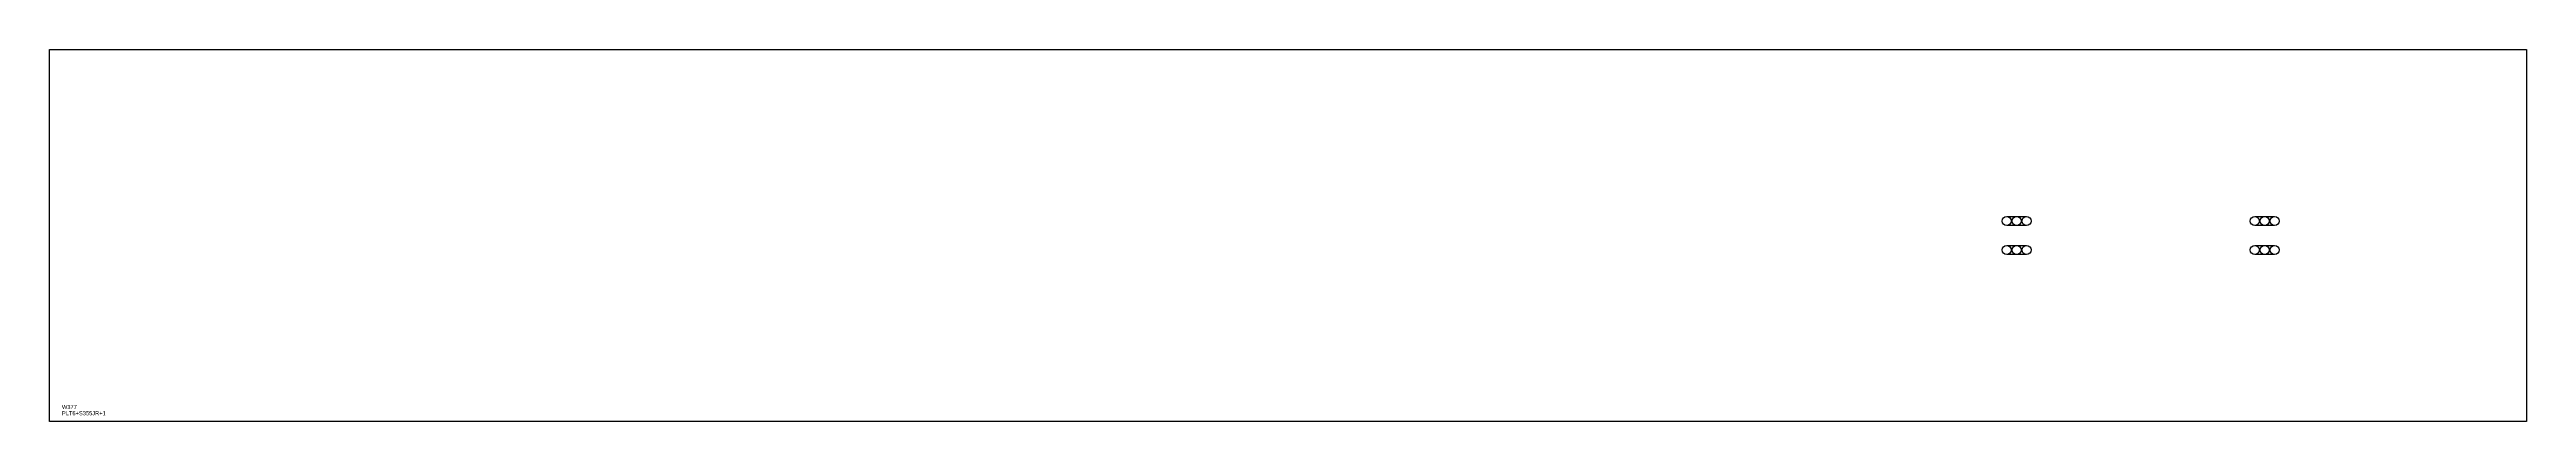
# Model space of a CAD drawing. Extents: x 0 to 5990, y 0 to 900.
import ezdxf

# ---------------------------------------------------------------- set-up
doc = ezdxf.new("R2010")
doc.units = 0
for name, color, linetype in [('22', 7, 'CONTINUOUS'), ('CUT', 7, 'CONTINUOUS'), ('LAYOUT', 4, 'CONTINUOUS'), ('SCRIBE', 3, 'CONTINUOUS'), ('TEXT', 7, 'CONTINUOUS')]:
    doc.layers.add(name, color=color, linetype=linetype)

msp = doc.modelspace()

# ---------------------------------------------------------------- linework, layer by layer
at = {"layer": '22', "color": 7, "linetype": 'CONTINUOUS'}
for centre, radius in [((4733.01, 485), 11), ((4757.01, 485), 11), ((4781.01, 485), 11), ((5333.01, 485), 11), ((5357.01, 485), 11), ((5381.01, 485), 11), ((4733.01, 415), 11), ((4757.01, 415), 11), ((4781.01, 415), 11), ((5333.01, 415), 11), ((5357.01, 415), 11), ((5381.01, 415), 11), ((0, 0), 0), ((0, 0), 0), ((0, 0), 0), ((0, 0), 0)]:
    msp.add_circle(centre, radius, dxfattribs=at)
at = {"layer": 'CUT', "color": 7, "linetype": 'CONTINUOUS'}
msp.add_lwpolyline([(0, 0), (0, 900), (5990, 900), (5990, 0)], close=True, dxfattribs=at)
at = {"layer": 'LAYOUT', "color": 4, "linetype": 'CONTINUOUS'}
for points in [[(4733.01, 474, -1), (4733.01, 496), (4781.01, 496, -1), (4781.01, 474)], [(5333.01, 474, -1), (5333.01, 496), (5381.01, 496, -1), (5381.01, 474)], [(4733.01, 404, -1), (4733.01, 426), (4781.01, 426, -1), (4781.01, 404)], [(5333.01, 404, -1), (5333.01, 426), (5381.01, 426, -1), (5381.01, 404)]]:
    msp.add_lwpolyline(points, format="xyb", close=True, dxfattribs=at)

# ---------------------------------------------------------------- texts
at = {"layer": 'SCRIBE', "color": 3}
msp.add_text('W377', height=10, dxfattribs=at).set_placement((30, 30))
at = {"layer": 'TEXT', "color": 7}
msp.add_text('PLT6+S355JR+1', height=10, dxfattribs=at).set_placement((30, 15))

doc.saveas('drawing.dxf')
